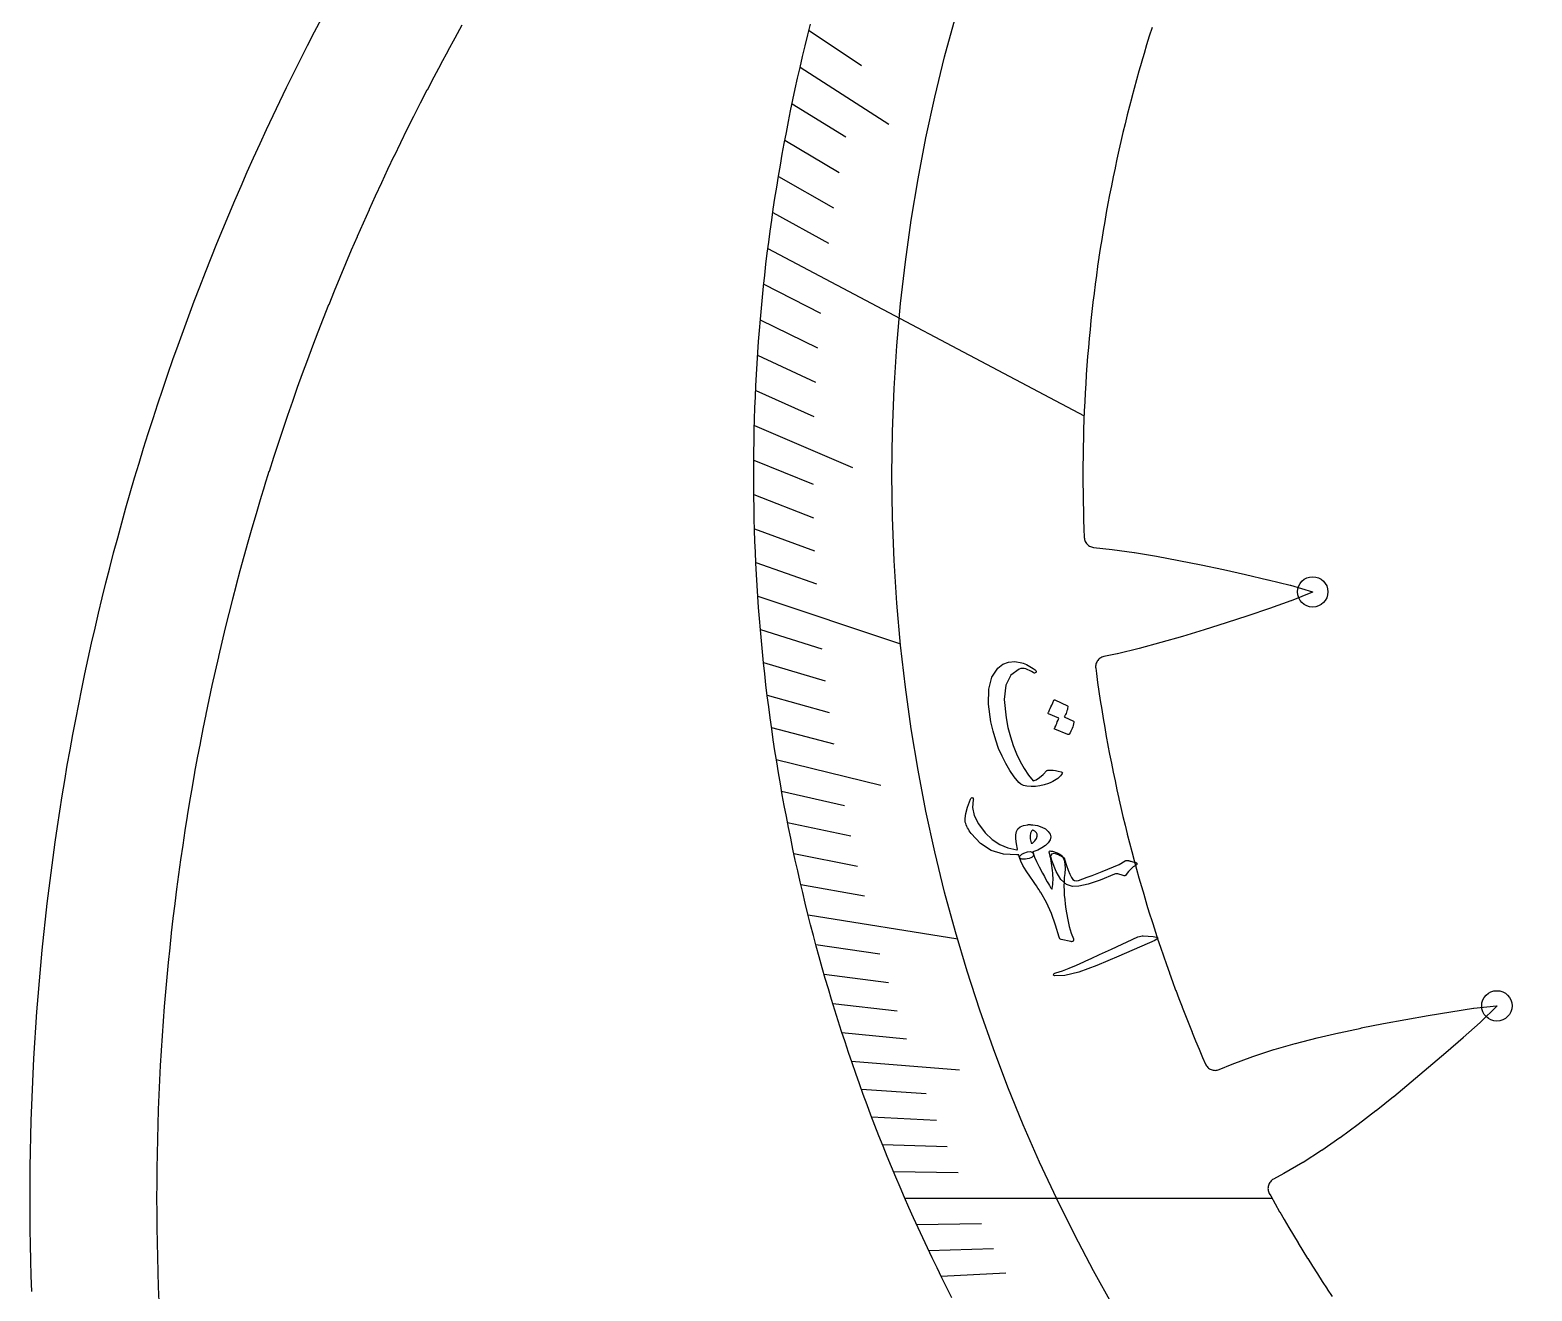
# Model space of a CAD drawing. Header units: millimetres. Extents: x -61 to 61, y -61 to 61.
# Drawn here: x -60.75 to -24.72, y -2.22 to 28.02 of the extents above; entities that cross this region are included whole.
import ezdxf

# ---------------------------------------------------------------- set-up
doc = ezdxf.new("R2010")
doc.units = ezdxf.units.MM
for name, color, linetype in [('CUT_INNER', 6, 'Continuous'), ('CUT_OUTER', 1, 'Continuous'), ('ENGRAVE', 7, 'Continuous'), ('ENGRAVE_FINE', 8, 'Continuous'), ('TEXT', 5, 'Continuous')]:
    doc.layers.add(name, color=color, linetype=linetype)

msp = doc.modelspace()

# ---------------------------------------------------------------- linework, layer by layer
at = {"layer": 'CUT_INNER'}
for points in [[(-50.3889, 28.1371), (-50.5598, 27.8287), (-50.5606, 27.8274), (-50.7296, 27.5179), (-50.7304, 27.5166), (-50.8975, 27.2062), (-50.8982, 27.2048), (-51.0635, 26.8933), (-51.0642, 26.892), (-51.2275, 26.5795), (-51.2283, 26.5782), (-51.3897, 26.2647), (-51.3904, 26.2633), (-51.5499, 25.9489), (-51.5506, 25.9475), (-51.7081, 25.6321), (-51.7088, 25.6307), (-51.8644, 25.3143), (-51.8651, 25.3129), (-52.0188, 24.9956), (-52.0194, 24.9942), (-52.1712, 24.676), (-52.1718, 24.6746), (-52.3216, 24.3554), (-52.3222, 24.354), (-52.47, 24.0339), (-52.4707, 24.0325), (-52.6165, 23.7115), (-52.6171, 23.7101), (-52.761, 23.3882), (-52.7616, 23.3868), (-52.9035, 23.064), (-52.9041, 23.0626), (-53.0441, 22.739), (-53.0447, 22.7376), (-53.1826, 22.4131), (-53.1832, 22.4117), (-53.3191, 22.0863), (-53.3197, 22.0849), (-53.4536, 21.7587), (-53.4542, 21.7573), (-53.5861, 21.4304), (-53.5867, 21.4289), (-53.7166, 21.1012), (-53.7172, 21.0997), (-53.8451, 20.7712), (-53.8456, 20.7697), (-53.9715, 20.4404), (-53.972, 20.4389), (-54.0959, 20.1088), (-54.0964, 20.1074), (-54.2183, 19.7765), (-54.2188, 19.7751), (-54.3386, 19.4435), (-54.3391, 19.442), (-54.4569, 19.1097), (-54.4574, 19.1082), (-54.5731, 18.7752), (-54.5736, 18.7737), (-54.6873, 18.44), (-54.6878, 18.4385), (-54.7994, 18.1041), (-54.7999, 18.1026), (-54.9095, 17.7675), (-54.9099, 17.766), (-55.0174, 17.4302), (-55.0179, 17.4288), (-55.1234, 17.0923), (-55.1238, 17.0909), (-55.2272, 16.7538), (-55.2276, 16.7523), (-55.329, 16.4146), (-55.3294, 16.4131), (-55.4286, 16.0748), (-55.4291, 16.0733), (-55.5262, 15.7344), (-55.5266, 15.7329), (-55.6217, 15.3934), (-55.6221, 15.3919), (-55.7151, 15.0518), (-55.7155, 15.0503), (-55.8064, 14.7097), (-55.8068, 14.7082), (-55.8956, 14.367), (-55.896, 14.3655), (-55.9827, 14.0237), (-55.9831, 14.0222), (-56.0677, 13.68), (-56.0681, 13.6785), (-56.1506, 13.3357), (-56.151, 13.3342), (-56.2314, 12.9909), (-56.2317, 12.9894), (-56.31, 12.6456), (-56.3104, 12.6441), (-56.3866, 12.2999), (-56.3869, 12.2984), (-56.461, 11.9537), (-56.4613, 11.9522), (-56.5333, 11.607), (-56.5336, 11.6055), (-56.6034, 11.2599), (-56.6037, 11.2584), (-56.6714, 10.9124), (-56.6717, 10.9109), (-56.7373, 10.5644), (-56.7376, 10.5629), (-56.8011, 10.2161), (-56.8014, 10.2146), (-56.8627, 9.8674), (-56.863, 9.8659), (-56.9222, 9.5183), (-56.9224, 9.5168), (-56.9795, 9.1689), (-56.9798, 9.1673), (-57.0347, 8.8191), (-57.0349, 8.8175), (-57.0877, 8.4689), (-57.088, 8.4674), (-57.1386, 8.1185), (-57.1388, 8.117), (-57.1874, 7.7677), (-57.1876, 7.7662), (-57.2339, 7.4167), (-57.2341, 7.4152), (-57.2784, 7.0654), (-57.2786, 7.0639), (-57.3207, 6.7138), (-57.3208, 6.7123), (-57.3608, 6.362), (-57.3609, 6.3604), (-57.3987, 6.0099), (-57.3989, 6.0084), (-57.4345, 5.6576), (-57.4347, 5.6561), (-57.4682, 5.3051), (-57.4683, 5.3035), (-57.4996, 4.9523), (-57.4998, 4.9508), (-57.5289, 4.5994), (-57.5291, 4.5979), (-57.5561, 4.2464), (-57.5562, 4.2448), (-57.581, 3.8931), (-57.5811, 3.8916), (-57.6038, 3.5397), (-57.6039, 3.5382), (-57.6245, 3.1862), (-57.6246, 3.1847), (-57.6429, 2.8326), (-57.643, 2.8311), (-57.6592, 2.4788), (-57.6593, 2.4773), (-57.6734, 2.125), (-57.6734, 2.1235), (-57.6853, 1.7711), (-57.6854, 1.7696), (-57.6951, 1.4171), (-57.6951, 1.4156), (-57.7027, 1.0631), (-57.7027, 1.0615), (-57.7081, 0.709), (-57.7082, 0.7075), (-57.7114, 0.3549), (-57.7114, 0.3534), (-57.7125, 0.0008), (-57.7125, -0.0008), (-57.7114, -0.3534), (-57.7114, -0.3549), (-57.7082, -0.7075), (-57.7081, -0.709), (-57.7027, -1.0615), (-57.7027, -1.0631), (-57.6951, -1.4156), (-57.6951, -1.4171), (-57.6854, -1.7696), (-57.6853, -1.7711), (-57.6734, -2.1235), (-57.6734, -2.125), (-57.6593, -2.4773)], [(-38.6365, -2.3872), (-38.7569, -2.1498), (-38.8759, -1.9116), (-38.9934, -1.6727), (-39.1095, -1.4331), (-39.224, -1.1927), (-39.3371, -0.9517), (-39.4488, -0.71), (-39.5589, -0.4676), (-39.6675, -0.2245), (-39.7747, 0.0192), (-39.8803, 0.2636), (-39.9845, 0.5086), (-40.0871, 0.7542), (-40.1883, 1.0005), (-40.2879, 1.2474), (-40.386, 1.4949), (-40.4826, 1.743), (-40.5776, 1.9917), (-40.6712, 2.241), (-40.7632, 2.4908), (-40.8536, 2.7412), (-40.9425, 2.9922), (-41.0299, 3.2437), (-41.1158, 3.4957), (-41.2001, 3.7482), (-41.2828, 4.0013), (-41.364, 4.2548), (-41.4436, 4.5089), (-41.5217, 4.7634), (-41.5982, 5.0184), (-41.6732, 5.2739), (-41.7465, 5.5298), (-41.8183, 5.7862), (-41.8886, 6.043), (-41.9572, 6.3003), (-42.0243, 6.5579), (-42.0898, 6.816), (-42.1537, 7.0744), (-42.216, 7.3333), (-42.2767, 7.5925), (-42.3358, 7.8521), (-42.3934, 8.112), (-42.4493, 8.3723), (-42.5037, 8.633), (-42.5564, 8.8939), (-42.6076, 9.1552), (-42.6571, 9.4168), (-42.705, 9.6787), (-42.7514, 9.9409), (-42.7961, 10.2033), (-42.8392, 10.466), (-42.8807, 10.729), (-42.9206, 10.9923), (-42.9588, 11.2557), (-42.9955, 11.5194), (-43.0305, 11.7834), (-43.0639, 12.0475), (-43.0957, 12.3118), (-43.1258, 12.5764), (-43.1544, 12.8411), (-43.1813, 13.1059), (-43.2066, 13.371), (-43.2302, 13.6362), (-43.2523, 13.9015), (-43.2727, 14.1669), (-43.2915, 14.4325), (-43.3086, 14.6982), (-43.3241, 14.964), (-43.338, 15.2299), (-43.3502, 15.4958), (-43.3609, 15.7619), (-43.3699, 16.0279), (-43.3772, 16.2941), (-43.3829, 16.5603), (-43.387, 16.8265), (-43.3895, 17.0927), (-43.3903, 17.3589), (-43.3895, 17.6252), (-43.387, 17.8914), (-43.383, 18.1576), (-43.3772, 18.4238), (-43.3699, 18.6899), (-43.3609, 18.956), (-43.3503, 19.222), (-43.3381, 19.488), (-43.3242, 19.7539), (-43.3087, 20.0197), (-43.2916, 20.2853), (-43.2728, 20.5509), (-43.2524, 20.8164), (-43.2304, 21.0817), (-43.2067, 21.3469), (-43.1814, 21.6119), (-43.1545, 21.8768), (-43.126, 22.1415), (-43.0959, 22.406), (-43.0641, 22.6704), (-43.0307, 22.9345), (-42.9957, 23.1984), (-42.959, 23.4621), (-42.9208, 23.7256), (-42.8809, 23.9889), (-42.8394, 24.2518), (-42.7963, 24.5146), (-42.7516, 24.777), (-42.7053, 25.0392), (-42.6574, 25.3011), (-42.6079, 25.5627), (-42.5567, 25.824), (-42.504, 26.0849), (-42.4496, 26.3456), (-42.3937, 26.6059), (-42.3362, 26.8658), (-42.277, 27.1254), (-42.2163, 27.3846), (-42.154, 27.6435), (-42.0901, 27.9019), (-42.0247, 28.16)], [(-33.8357, 28.078), (-33.9004, 27.8717), (-33.9009, 27.8702), (-33.9643, 27.6634), (-33.9647, 27.662), (-34.0269, 27.4549), (-34.0273, 27.4534), (-34.0882, 27.2459), (-34.0886, 27.2444), (-34.1482, 27.0365), (-34.1486, 27.0351), (-34.2069, 26.8268), (-34.2073, 26.8253), (-34.2644, 26.6168), (-34.2648, 26.6153), (-34.3205, 26.4063), (-34.3209, 26.4049), (-34.3754, 26.1956), (-34.3758, 26.1941), (-34.4289, 25.9845), (-34.4293, 25.983), (-34.4812, 25.7731), (-34.4816, 25.7716), (-34.5322, 25.5613), (-34.5325, 25.5599), (-34.5819, 25.3493), (-34.5822, 25.3478), (-34.6302, 25.137), (-34.6306, 25.1355), (-34.6773, 24.9243), (-34.6776, 24.9228), (-34.7231, 24.7114), (-34.7234, 24.7099), (-34.7675, 24.4982), (-34.7678, 24.4967), (-34.8107, 24.2848), (-34.811, 24.2832), (-34.8525, 24.071), (-34.8528, 24.0695), (-34.893, 23.8571), (-34.8933, 23.8555), (-34.9322, 23.6428), (-34.9325, 23.6413), (-34.9701, 23.4284), (-34.9704, 23.4269), (-35.0067, 23.2137), (-35.007, 23.2122), (-35.042, 22.9988), (-35.0422, 22.9973), (-35.0759, 22.7837), (-35.0761, 22.7821), (-35.1085, 22.5683), (-35.1088, 22.5668), (-35.1398, 22.3528), (-35.14, 22.3513), (-35.1698, 22.1371), (-35.17, 22.1356), (-35.1985, 21.9212), (-35.1987, 21.9197), (-35.2258, 21.7052), (-35.226, 21.7036), (-35.2518, 21.4889), (-35.252, 21.4874), (-35.2765, 21.2726), (-35.2766, 21.271), (-35.2998, 21.056), (-35.3, 21.0545), (-35.3218, 20.8394), (-35.322, 20.8378), (-35.3425, 20.6226), (-35.3426, 20.621), (-35.3619, 20.4056), (-35.362, 20.4041), (-35.3799, 20.1886), (-35.38, 20.1871), (-35.3966, 19.9715), (-35.3967, 19.9699), (-35.4119, 19.7542), (-35.412, 19.7527), (-35.426, 19.5369), (-35.4261, 19.5354), (-35.4387, 19.3195), (-35.4387, 19.318), (-35.45, 19.102), (-35.4501, 19.1005), (-35.46, 18.8845), (-35.4601, 18.8829), (-35.4687, 18.6669), (-35.4688, 18.6653), (-35.4761, 18.4492), (-35.4761, 18.4477), (-35.4821, 18.2315), (-35.4821, 18.23), (-35.4868, 18.0138), (-35.4868, 18.0122), (-35.4901, 17.796), (-35.4901, 17.7945), (-35.4921, 17.5782), (-35.4921, 17.5767), (-35.4928, 17.3605), (-35.4928, 17.3589), (-35.4921, 17.1427), (-35.4921, 17.1412), (-35.4901, 16.9249), (-35.4901, 16.9234), (-35.4868, 16.7072), (-35.4868, 16.7056), (-35.4821, 16.4894), (-35.4821, 16.4879), (-35.4761, 16.2717), (-35.4761, 16.2702), (-35.4688, 16.0541), (-35.4687, 16.0525), (-35.4606, 15.849), (-35.4583, 15.8238), (-35.4535, 15.7989), (-35.4461, 15.7746), (-35.4364, 15.7513), (-35.4243, 15.729), (-35.4101, 15.708), (-35.3938, 15.6886), (-35.3756, 15.671), (-35.3557, 15.6553), (-35.3343, 15.6416), (-35.3117, 15.6303), (-35.288, 15.6212), (-35.2636, 15.6146), (-35.2385, 15.6105), (-34.7938, 15.5609), (-34.7902, 15.5604), (-34.2609, 15.4858), (-34.2579, 15.4854), (-33.7274, 15.3975), (-33.725, 15.3971), (-33.1933, 15.2984), (-33.1915, 15.2981), (-32.6589, 15.1908), (-32.6575, 15.1905), (-32.1247, 15.0769), (-31.5899, 14.9582), (-31.0547, 14.8356), (-31.0534, 14.8353), (-30.5225, 14.7076), (-30.5153, 14.7057), (-29.9876, 14.5448), (-29.9827, 14.5431), (-29.9878, 14.5406), (-30.4968, 14.329), (-30.5038, 14.3263), (-31.0196, 14.1473), (-31.0209, 14.1468), (-31.5398, 13.9729), (-32.0601, 13.8024), (-32.5812, 13.6365), (-32.5825, 13.6361), (-33.102, 13.4772), (-33.1038, 13.4766), (-33.6232, 13.3263), (-33.6256, 13.3256), (-34.145, 13.1862), (-34.1479, 13.1855), (-34.6673, 13.0594), (-34.6709, 13.0586), (-34.9913, 12.9905), (-35.0153, 12.9841), (-35.0386, 12.9754), (-35.061, 12.9644), (-35.0821, 12.9512), (-35.1018, 12.936), (-35.1198, 12.9189), (-35.1361, 12.9001), (-35.1505, 12.8798), (-35.1627, 12.8581), (-35.1728, 12.8354), (-35.1805, 12.8117), (-35.1859, 12.7874), (-35.1888, 12.7627), (-35.1892, 12.7378), (-35.1872, 12.713), (-35.17, 12.5838), (-35.1698, 12.5823), (-35.14, 12.3681), (-35.1398, 12.3666), (-35.1088, 12.1526), (-35.1085, 12.1511), (-35.0761, 11.9373), (-35.0759, 11.9357), (-35.0422, 11.7221), (-35.042, 11.7206), (-35.007, 11.5072), (-35.0067, 11.5057), (-34.9704, 11.2925), (-34.9701, 11.291), (-34.9325, 11.0781), (-34.9322, 11.0766), (-34.8933, 10.8639), (-34.893, 10.8623), (-34.8528, 10.6499), (-34.8525, 10.6484), (-34.811, 10.4361), (-34.8107, 10.4346), (-34.7678, 10.2227), (-34.7675, 10.2212), (-34.7234, 10.0095), (-34.7231, 10.008), (-34.6776, 9.7966), (-34.6773, 9.7951), (-34.6306, 9.5839), (-34.6302, 9.5824), (-34.5822, 9.3716), (-34.5819, 9.3701), (-34.5325, 9.1595), (-34.5322, 9.1581), (-34.4816, 8.9478), (-34.4812, 8.9463), (-34.4293, 8.7364), (-34.4289, 8.7349), (-34.3758, 8.5253), (-34.3754, 8.5238), (-34.3209, 8.3145), (-34.3205, 8.3131), (-34.2648, 8.1041), (-34.2644, 8.1026), (-34.2073, 7.8941), (-34.2069, 7.8926), (-34.1486, 7.6843), (-34.1482, 7.6829), (-34.0886, 7.475), (-34.0882, 7.4735), (-34.0273, 7.266), (-34.0269, 7.2645), (-33.9647, 7.0574), (-33.9643, 7.0559), (-33.9009, 6.8492), (-33.9004, 6.8477), (-33.8357, 6.6414), (-33.8353, 6.6399), (-33.7693, 6.434), (-33.7689, 6.4325), (-33.7017, 6.227), (-33.7012, 6.2255), (-33.6327, 6.0204), (-33.6322, 6.019), (-33.5625, 5.8143), (-33.562, 5.8128), (-33.491, 5.6085), (-33.4905, 5.6071), (-33.4183, 5.4033), (-33.4178, 5.4018), (-33.3443, 5.1984), (-33.3438, 5.197), (-33.2691, 4.9941), (-33.2685, 4.9926), (-33.1926, 4.7902), (-33.192, 4.7887), (-33.1148, 4.5867), (-33.1143, 4.5853), (-33.0358, 4.3838), (-33.0352, 4.3824), (-32.9556, 4.1813), (-32.955, 4.1799), (-32.8741, 3.9794), (-32.8735, 3.9779), (-32.7914, 3.7779), (-32.7908, 3.7765), (-32.7074, 3.577), (-32.7068, 3.5755), (-32.6222, 3.3765), (-32.6216, 3.3751), (-32.5535, 3.2175), (-32.5428, 3.1957), (-32.53, 3.175), (-32.5152, 3.1556), (-32.4986, 3.1378), (-32.4804, 3.1217), (-32.4607, 3.1074), (-32.4397, 3.0951), (-32.4176, 3.0849), (-32.3947, 3.0769), (-32.371, 3.0712), (-32.3469, 3.0678), (-32.3226, 3.0667), (-32.2983, 3.068), (-32.2743, 3.0717), (-32.2507, 3.0777), (-32.2278, 3.0859), (-31.9172, 3.2154), (-31.9123, 3.2174), (-31.4193, 3.3989), (-31.4148, 3.4005), (-30.9127, 3.564), (-30.9087, 3.5652), (-30.3984, 3.7128), (-30.3949, 3.7137), (-29.8773, 3.8474), (-29.8744, 3.8481), (-29.3506, 3.97), (-29.3483, 3.9705), (-28.8193, 4.0828), (-28.8175, 4.0832), (-28.2844, 4.1879), (-28.283, 4.1881), (-27.7473, 4.2871), (-27.2077, 4.3821), (-26.6664, 4.4736), (-26.6651, 4.4738), (-26.1257, 4.5591), (-26.1183, 4.56), (-25.5697, 4.6133), (-25.5641, 4.6136), (-25.5678, 4.6094), (-25.957, 4.2191), (-25.9625, 4.2139), (-26.3705, 3.8511), (-26.3715, 3.8502), (-26.7843, 3.4909), (-27.1999, 3.1343), (-27.6178, 2.7817), (-27.6189, 2.7807), (-28.038, 2.4351), (-28.0395, 2.4339), (-28.4618, 2.0963), (-28.4637, 2.0948), (-28.8902, 1.7672), (-28.8926, 1.7654), (-29.3243, 1.4501), (-29.3272, 1.448), (-29.765, 1.1471), (-29.7685, 1.1448), (-30.2135, 0.8604), (-30.2175, 0.858), (-30.6706, 0.592), (-30.6752, 0.5895), (-30.9214, 0.4586), (-30.9427, 0.4459), (-30.9626, 0.4311), (-30.981, 0.4145), (-30.9976, 0.3961), (-31.0123, 0.3761), (-31.025, 0.3548), (-31.0355, 0.3323), (-31.0437, 0.3089), (-31.0496, 0.2848), (-31.053, 0.2602), (-31.054, 0.2354), (-31.0525, 0.2106), (-31.0486, 0.1861), (-31.0423, 0.1622), (-31.0336, 0.1389), (-31.0227, 0.1166), (-30.989, 0.0558), (-30.9882, 0.0545), (-30.8822, -0.134), (-30.8814, -0.1353), (-30.7743, -0.3231), (-30.7735, -0.3245), (-30.6652, -0.5116), (-30.6644, -0.513), (-30.555, -0.6994), (-30.5542, -0.7008), (-30.4436, -0.8866), (-30.4428, -0.8879), (-30.3311, -1.073), (-30.3303, -1.0744), (-30.2174, -1.2588), (-30.2166, -1.2601), (-30.1026, -1.4439), (-30.1018, -1.4452), (-29.9866, -1.6282), (-29.9858, -1.6295), (-29.8696, -1.8119), (-29.8687, -1.8131), (-29.7514, -1.9948), (-29.7505, -1.9961), (-29.632, -2.177), (-29.6312, -2.1782), (-29.5116, -2.3584)]]:
    msp.add_lwpolyline(points, dxfattribs=at)
at = {"layer": 'CUT_OUTER'}
msp.add_lwpolyline([(-60.7088, -2.2368), (-60.7214, -1.8643), (-60.7317, -1.4916), (-60.7397, -1.119), (-60.7454, -0.7463), (-60.7488, -0.3735), (-60.75, -0.0008), (-60.7489, 0.372), (-60.7454, 0.7447), (-60.7397, 1.1174), (-60.7317, 1.4901), (-60.7214, 1.8627), (-60.7089, 2.2353), (-60.694, 2.6077), (-60.6769, 2.9801), (-60.6574, 3.3523), (-60.6357, 3.7245), (-60.6117, 4.0965), (-60.5854, 4.4683), (-60.5569, 4.8399), (-60.5261, 5.2114), (-60.4929, 5.5827), (-60.4575, 5.9538), (-60.4199, 6.3246), (-60.3799, 6.6952), (-60.3377, 7.0656), (-60.2932, 7.4357), (-60.2465, 7.8055), (-60.1974, 8.175), (-60.1461, 8.5442), (-60.0926, 8.9131), (-60.0368, 9.2817), (-59.9787, 9.6499), (-59.9183, 10.0177), (-59.8557, 10.3852), (-59.7909, 10.7523), (-59.7238, 11.1189), (-59.6544, 11.4852), (-59.5829, 11.851), (-59.509, 12.2164), (-59.4329, 12.5813), (-59.3546, 12.9457), (-59.2741, 13.3097), (-59.1913, 13.6731), (-59.1063, 14.036), (-59.019, 14.3984), (-58.9296, 14.7603), (-58.8379, 15.1216), (-58.744, 15.4823), (-58.6479, 15.8425), (-58.5496, 16.2021), (-58.4491, 16.561), (-58.3464, 16.9193), (-58.2415, 17.277), (-58.1343, 17.6341), (-58.025, 17.9904), (-57.9136, 18.3461), (-57.7999, 18.7011), (-57.6841, 19.0554), (-57.5661, 19.409), (-57.4459, 19.7619), (-57.3236, 20.114), (-57.1991, 20.4653), (-57.0724, 20.8159), (-56.9436, 21.1657), (-56.8127, 21.5147), (-56.6796, 21.8629), (-56.5444, 22.2103), (-56.407, 22.5568), (-56.2676, 22.9025), (-56.126, 23.2473), (-55.9823, 23.5913), (-55.8365, 23.9343), (-55.6886, 24.2765), (-55.5386, 24.6177), (-55.3865, 24.958), (-55.2323, 25.2974), (-55.076, 25.6358), (-54.9177, 25.9733), (-54.7573, 26.3098), (-54.5948, 26.6452), (-54.4303, 26.9797), (-54.2637, 27.3132), (-54.0951, 27.6456), (-53.9245, 27.977), (-53.7518, 28.3074)], dxfattribs=at)
at = {"layer": 'ENGRAVE'}
for points in [[(-43.0505, 22.7793), (-35.4649, 18.7655)], [(-43.292, 14.441), (-39.867, 13.2985)], [(-42.086, 6.8011), (-38.4941, 6.2206)], [(-39.7663, 0), (-30.9577, 0)]]:
    msp.add_lwpolyline(points, dxfattribs=at)
for centre, radius in [((0, 17.3597), 40.0734), ((-29.9819, 14.5431), 0.3645), ((-25.5633, 4.6139), 0.3645)]:
    msp.add_circle(centre, radius, dxfattribs=at)
at = {"layer": 'ENGRAVE_FINE'}
for points in [[(-42.0633, 28.0083), (-40.8058, 27.171)], [(-42.2761, 27.1296), (-40.1506, 25.7656)], [(-42.4691, 26.2532), (-41.1803, 25.4565)], [(-42.6427, 25.3796), (-41.3389, 24.6036)], [(-42.7972, 24.5091), (-41.4788, 23.7541)], [(-42.9331, 23.6422), (-41.6003, 22.9083)], [(-43.1499, 21.9207), (-41.7899, 21.2298)], [(-43.2317, 21.0668), (-41.8586, 20.3977)], [(-43.2961, 20.2179), (-41.9105, 19.5709)], [(-43.3435, 19.3744), (-41.9457, 18.7496)], [(-43.3743, 18.5365), (-41.0207, 17.5307)], [(-43.3889, 17.7045), (-41.9681, 17.1248)], [(-43.3876, 16.8788), (-41.9559, 16.3218)], [(-43.3708, 16.0594), (-41.9286, 15.5254)], [(-43.3388, 15.2467), (-41.8867, 14.7359)], [(-43.2308, 13.6423), (-41.7599, 13.1781)], [(-43.1554, 12.8509), (-41.6759, 12.4103)], [(-43.0663, 12.067), (-41.5786, 11.6501)], [(-42.9638, 11.2907), (-41.4683, 10.8977)], [(-42.8482, 10.5222), (-40.3382, 9.9058)], [(-42.7199, 9.7617), (-41.2103, 9.4167)], [(-42.5792, 9.0092), (-41.0632, 8.6884)], [(-42.4264, 8.2648), (-40.9045, 7.9683)], [(-42.2619, 7.5288), (-40.7346, 7.2567)], [(-41.899, 6.0819), (-40.3622, 5.8588)], [(-41.7013, 5.3712), (-40.1604, 5.1728)], [(-41.493, 4.6692), (-39.9485, 4.4954)], [(-41.2746, 3.9758), (-39.727, 3.8267)], [(-41.0462, 3.2912), (-38.4567, 3.0835)], [(-40.8083, 2.6153), (-39.256, 2.5158)], [(-40.5611, 1.9482), (-39.0071, 1.8735)], [(-40.3048, 1.2899), (-38.7497, 1.2402)], [(-40.0398, 0.6405), (-38.4839, 0.6156)], [(-39.4846, -0.6316), (-37.9287, -0.6068)], [(-39.1948, -1.2544), (-37.6396, -1.2046)], [(-38.8973, -1.8683), (-37.3434, -1.7936)]]:
    msp.add_lwpolyline(points, dxfattribs=at)
at = {"layer": 'TEXT'}
for points in [[(-36.0042, 10.1602), (-36.0308, 10.1292), (-36.0612, 10.0995), (-36.0952, 10.0712), (-36.1329, 10.0443), (-36.174, 10.0188), (-36.2183, 9.9947), (-36.2659, 9.9722), (-36.3167, 9.9511), (-36.4202, 9.9159), (-36.5248, 9.8912), (-36.6306, 9.8768), (-36.7376, 9.873), (-36.8351, 9.8806), (-36.9164, 9.8994), (-36.9815, 9.9295), (-37.0302, 9.9708), (-37.1428, 10.1109), (-37.2477, 10.2629), (-37.3449, 10.427), (-37.4342, 10.603), (-37.5149, 10.7909), (-37.5864, 10.9908), (-37.6486, 11.2025), (-37.7011, 11.4259), (-37.7612, 11.8508), (-37.7522, 12.2074), (-37.6761, 12.4942), (-37.5345, 12.7106), (-37.4141, 12.8065), (-37.2784, 12.8601), (-37.1276, 12.8721), (-36.9617, 12.8428), (-36.9252, 12.8307), (-36.8876, 12.8161), (-36.8491, 12.799), (-36.8094, 12.7794), (-36.7688, 12.7574), (-36.7271, 12.733), (-36.6843, 12.7062), (-36.6405, 12.6769), (-36.6279, 12.6669), (-36.6195, 12.6559), (-36.6153, 12.6438), (-36.6153, 12.6307), (-36.6175, 12.6217), (-36.6228, 12.6136), (-36.631, 12.6066), (-36.6423, 12.6006), (-36.6531, 12.5971), (-36.6639, 12.5969), (-36.6747, 12.6), (-36.6854, 12.6065), (-36.7282, 12.6336), (-36.7719, 12.6573), (-36.8166, 12.6776), (-36.8623, 12.6945), (-36.9053, 12.7046), (-36.9459, 12.7078), (-36.9842, 12.7042), (-37.0202, 12.6937), (-37.2194, 12.5479), (-37.3402, 12.3044), (-37.3805, 11.9633), (-37.3377, 11.526), (-37.2907, 11.2892), (-37.2334, 11.0658), (-37.1661, 10.8558), (-37.0891, 10.6594), (-37.0025, 10.4765), (-36.9065, 10.307), (-36.8012, 10.1508), (-36.6869, 10.0081), (-36.6127, 10.039), (-36.534, 10.0911), (-36.4506, 10.1643), (-36.3624, 10.2583), (-36.353, 10.2626), (-36.3347, 10.2657), (-36.3073, 10.2677), (-36.271, 10.2685), (-36.2671, 10.2676), (-36.2639, 10.267), (-36.2612, 10.2668), (-36.259, 10.267), (-36.2088, 10.2643), (-36.152, 10.2573), (-36.0884, 10.2458), (-36.0181, 10.2301), (-35.9959, 10.2214), (-35.9862, 10.2068), (-35.9889, 10.1864), (-36.0042, 10.1602)], [(-35.7224, 11.4454), (-35.7169, 11.4416), (-35.713, 11.4357), (-35.7107, 11.4277), (-35.71, 11.4175), (-35.7179, 11.3793), (-35.7274, 11.3419), (-35.7384, 11.3055), (-35.751, 11.2699), (-35.7654, 11.2349), (-35.7818, 11.2003), (-35.8001, 11.1659), (-35.8204, 11.1319), (-35.8271, 11.1249), (-35.8349, 11.1209), (-35.8437, 11.1201), (-35.8536, 11.1224), (-36.1701, 11.2498), (-36.1747, 11.254), (-36.1759, 11.2612), (-36.1737, 11.2713), (-36.1682, 11.2843), (-36.1626, 11.2935), (-36.1552, 11.3083), (-36.1462, 11.3285), (-36.1353, 11.3543), (-36.1225, 11.3858), (-36.1075, 11.4233), (-36.0903, 11.4668), (-36.0709, 11.5163), (-36.316, 11.6211), (-36.3238, 11.6265), (-36.3268, 11.6346), (-36.3249, 11.6453), (-36.318, 11.6588), (-36.3121, 11.6704), (-36.3034, 11.6886), (-36.2918, 11.7134), (-36.2773, 11.7448), (-36.26, 11.7833), (-36.24, 11.8292), (-36.2172, 11.8826), (-36.1916, 11.9434), (-36.1868, 11.95), (-36.1815, 11.9534), (-36.1757, 11.9535), (-36.1695, 11.9504), (-35.8663, 11.8122), (-35.8608, 11.8083), (-35.857, 11.8024), (-35.8548, 11.7943), (-35.8542, 11.7841), (-35.8596, 11.7518), (-35.8669, 11.7202), (-35.8759, 11.6892), (-35.8867, 11.6589), (-35.899, 11.6292), (-35.9127, 11.6002), (-35.9276, 11.572), (-35.9438, 11.5444)], [(-37.0747, 8.2373), (-37.402, 8.2516), (-37.6945, 8.3405), (-37.9515, 8.5048), (-38.172, 8.7449), (-38.1967, 8.7801), (-38.2196, 8.8151), (-38.2407, 8.8501), (-38.2601, 8.885), (-38.2774, 8.9196), (-38.2924, 8.9537), (-38.305, 8.9873), (-38.3152, 9.0204), (-38.322, 9.107), (-38.3041, 9.2274), (-38.261, 9.3814), (-38.1926, 9.5684), (-38.1814, 9.5892), (-38.1693, 9.6026), (-38.1561, 9.6086), (-38.1419, 9.6071), (-38.1298, 9.6), (-38.1226, 9.5888), (-38.1205, 9.5735), (-38.1233, 9.5542), (-38.1413, 9.371), (-38.1001, 9.1782), (-37.9997, 8.9765), (-37.84, 8.767), (-37.6719, 8.6058), (-37.489, 8.4837), (-37.2916, 8.4007), (-37.0802, 8.3563), (-37.0736, 8.3587), (-37.0688, 8.3621), (-37.0657, 8.3666), (-37.0644, 8.3722), (-37.0883, 8.5043), (-37.0998, 8.6189), (-37.0989, 8.7157), (-37.0859, 8.7948), (-37.0526, 8.8612), (-36.9968, 8.9108), (-36.9186, 8.9436), (-36.8179, 8.9596), (-36.8042, 8.9605), (-36.7903, 8.961), (-36.7759, 8.961), (-36.7613, 8.9607), (-36.746, 8.9599), (-36.73, 8.9589), (-36.7132, 8.9576), (-36.6955, 8.956), (-36.5791, 8.9364), (-36.4786, 8.9037), (-36.3941, 8.8577), (-36.3254, 8.7984), (-36.2798, 8.7321), (-36.2643, 8.6651), (-36.2789, 8.5972), (-36.3236, 8.5282), (-36.3927, 8.4605), (-36.4774, 8.401), (-36.578, 8.3499), (-36.6944, 8.307), (-36.6924, 8.2997), (-36.6903, 8.2926), (-36.688, 8.2859), (-36.6856, 8.2794), (-36.6831, 8.2729), (-36.6808, 8.2662), (-36.6787, 8.2591), (-36.6768, 8.2518), (-36.6758, 8.2252), (-36.6869, 8.2015), (-36.71, 8.1808), (-36.7452, 8.163), (-36.7853, 8.1493), (-36.827, 8.1396), (-36.8702, 8.134), (-36.9149, 8.1326), (-36.9552, 8.1353), (-36.9852, 8.1421), (-37.0049, 8.153), (-37.0142, 8.168), (-37.032, 8.2398), (-37.0388, 8.2386), (-37.0482, 8.2378), (-37.0602, 8.2374), (-37.0747, 8.2373)], [(-36.7029, 8.5193), (-36.6443, 8.575), (-36.6065, 8.6295), (-36.5895, 8.6829), (-36.5932, 8.7352), (-36.6082, 8.7635), (-36.6271, 8.7874), (-36.6498, 8.807), (-36.6764, 8.8223), (-36.6896, 8.8261), (-36.7024, 8.8242), (-36.7148, 8.8163), (-36.7268, 8.8027), (-36.7515, 8.7561), (-36.7613, 8.6946), (-36.7563, 8.6183), (-36.7362, 8.5272), (-36.7321, 8.5182), (-36.7251, 8.514), (-36.7154, 8.5143), (-36.7029, 8.5193)], [(-35.93, 7.7879), (-35.9401, 7.6908), (-35.9462, 7.5907), (-35.9482, 7.4876), (-35.9462, 7.3815), (-35.9404, 7.2729), (-35.9312, 7.1621), (-35.9186, 7.0492), (-35.9026, 6.9341), (-35.8654, 6.7135), (-35.8228, 6.5206), (-35.7752, 6.3556), (-35.723, 6.2185), (-35.7183, 6.2034), (-35.7181, 6.19), (-35.7224, 6.1781), (-35.7312, 6.1679), (-35.743, 6.1599), (-35.7562, 6.155), (-35.7709, 6.1532), (-35.7871, 6.1544), (-36.0147, 6.2041), (-36.0335, 6.2101), (-36.0479, 6.2211), (-36.0578, 6.2369), (-36.0632, 6.2577), (-36.1474, 6.5534), (-36.2486, 6.8306), (-36.367, 7.0898), (-36.5032, 7.3312), (-36.5109, 7.3446), (-36.5254, 7.3672), (-36.5466, 7.399), (-36.5745, 7.44), (-36.609, 7.4903), (-36.6501, 7.55), (-36.6978, 7.619), (-36.752, 7.6974), (-36.8541, 7.8506), (-36.9318, 7.981), (-36.9855, 8.0881), (-37.0152, 8.1717), (-37.0127, 8.1954), (-36.9939, 8.2211), (-36.959, 8.2488), (-36.9077, 8.2784), (-36.8204, 8.3096), (-36.7535, 8.3153), (-36.7068, 8.2958), (-36.6805, 8.2508), (-36.6547, 8.179), (-36.6097, 8.0787), (-36.5453, 7.9502), (-36.4612, 7.7937), (-36.4181, 7.7152), (-36.3802, 7.6466), (-36.3476, 7.5878), (-36.3201, 7.5389), (-36.2981, 7.4999), (-36.2815, 7.4712), (-36.2704, 7.4528), (-36.2648, 7.4445), (-36.2621, 7.4415), (-36.2598, 7.4389), (-36.2578, 7.4367), (-36.2562, 7.4349), (-36.2549, 7.4332), (-36.2538, 7.4316), (-36.253, 7.4298), (-36.2523, 7.428), (-36.2437, 7.4182), (-36.237, 7.4153), (-36.2322, 7.4193), (-36.2292, 7.4303), (-36.2212, 7.4775), (-36.2154, 7.5265), (-36.2117, 7.5774), (-36.2102, 7.6301), (-36.2106, 7.6847), (-36.2127, 7.7413), (-36.2165, 7.7999), (-36.2219, 7.8605), (-36.2283, 7.9197), (-36.2357, 7.9779), (-36.2443, 8.035), (-36.254, 8.091), (-36.2649, 8.1455), (-36.2772, 8.198), (-36.2909, 8.2483), (-36.3059, 8.2966), (-36.3075, 8.3098), (-36.3048, 8.3195), (-36.2977, 8.326), (-36.2864, 8.329), (-36.2647, 8.3278), (-36.2431, 8.3251), (-36.2216, 8.3208), (-36.2003, 8.3151), (-36.1786, 8.3083), (-36.1563, 8.3006), (-36.1332, 8.2922), (-36.1095, 8.283), (-36.0634, 8.2613), (-36.0261, 8.2374), (-35.9975, 8.2114), (-35.9778, 8.1832), (-35.9469, 8.107), (-35.9287, 8.0157), (-35.9231, 7.9094), (-35.93, 7.7879)], [(-35.6003, 7.6222), (-35.4965, 7.6593), (-35.3876, 7.6993), (-35.2736, 7.7424), (-35.1545, 7.7885), (-35.0298, 7.838), (-34.8992, 7.891), (-34.7627, 7.9477), (-34.6201, 8.008), (-34.4802, 8.0911), (-34.4605, 8.0969), (-34.441, 8.0998), (-34.4217, 8.0998), (-34.4027, 8.0969), (-34.3927, 8.0948), (-34.3794, 8.0914), (-34.3628, 8.0868), (-34.343, 8.081), (-34.3196, 8.0743), (-34.2926, 8.0669), (-34.262, 8.0589), (-34.2277, 8.0502), (-34.2164, 8.047), (-34.2076, 8.0417), (-34.2011, 8.0343), (-34.197, 8.0248), (-34.1967, 8.0163), (-34.2003, 8.008), (-34.2081, 8), (-34.2198, 7.9923), (-34.2858, 7.9484), (-34.3468, 7.8954), (-34.4027, 7.8332), (-34.4535, 7.7618), (-34.4682, 7.7432), (-34.4852, 7.733), (-34.5045, 7.7312), (-34.5261, 7.7377), (-34.6535, 7.7823), (-34.6683, 7.7846), (-34.6866, 7.7836), (-34.7084, 7.7792), (-34.7338, 7.7715), (-35.0833, 7.6322), (-35.3684, 7.5361), (-35.5895, 7.484), (-35.7464, 7.4763), (-35.8894, 7.5269), (-36.02, 7.6476), (-36.1374, 7.8388), (-36.2406, 8.1004), (-36.2605, 8.2022), (-36.2415, 8.2596), (-36.1837, 8.2726), (-36.0872, 8.2415), (-36.0739, 8.2352), (-36.0609, 8.2291), (-36.0482, 8.2231), (-36.0358, 8.2173), (-36.0236, 8.2117), (-36.0118, 8.2063), (-36.0002, 8.2011), (-35.9889, 8.196), (-35.9664, 8.1822), (-35.9481, 8.1634), (-35.9339, 8.1396), (-35.9238, 8.111), (-35.8855, 7.9805), (-35.8462, 7.867), (-35.8062, 7.7705), (-35.7655, 7.6908), (-35.7343, 7.6481), (-35.6964, 7.6224), (-35.6517, 7.6138), (-35.6003, 7.6222)], [(-33.8075, 6.2756), (-33.7295, 6.2647), (-33.6972, 6.246), (-33.7106, 6.2194), (-33.7696, 6.1848), (-34.6314, 5.8093), (-35.1601, 5.5784), (-35.5916, 5.4214), (-35.9265, 5.3399), (-36.165, 5.3348), (-36.1867, 5.3411), (-36.1998, 5.3488), (-36.2043, 5.3579), (-36.2002, 5.3682), (-36.1917, 5.3782), (-36.1794, 5.3874), (-36.1633, 5.3958), (-36.1434, 5.4034), (-35.9863, 5.4554), (-35.822, 5.5178), (-35.6507, 5.5906), (-35.4721, 5.6737), (-35.4251, 5.6944), (-35.2986, 5.7518), (-35.0926, 5.8456), (-34.807, 5.9754), (-34.1746, 6.2672), (-34.1401, 6.2803), (-34.1073, 6.289), (-34.0761, 6.2934), (-34.0465, 6.2934)]]:
    msp.add_lwpolyline(points, close=True, dxfattribs=at)

doc.saveas('drawing.dxf')
